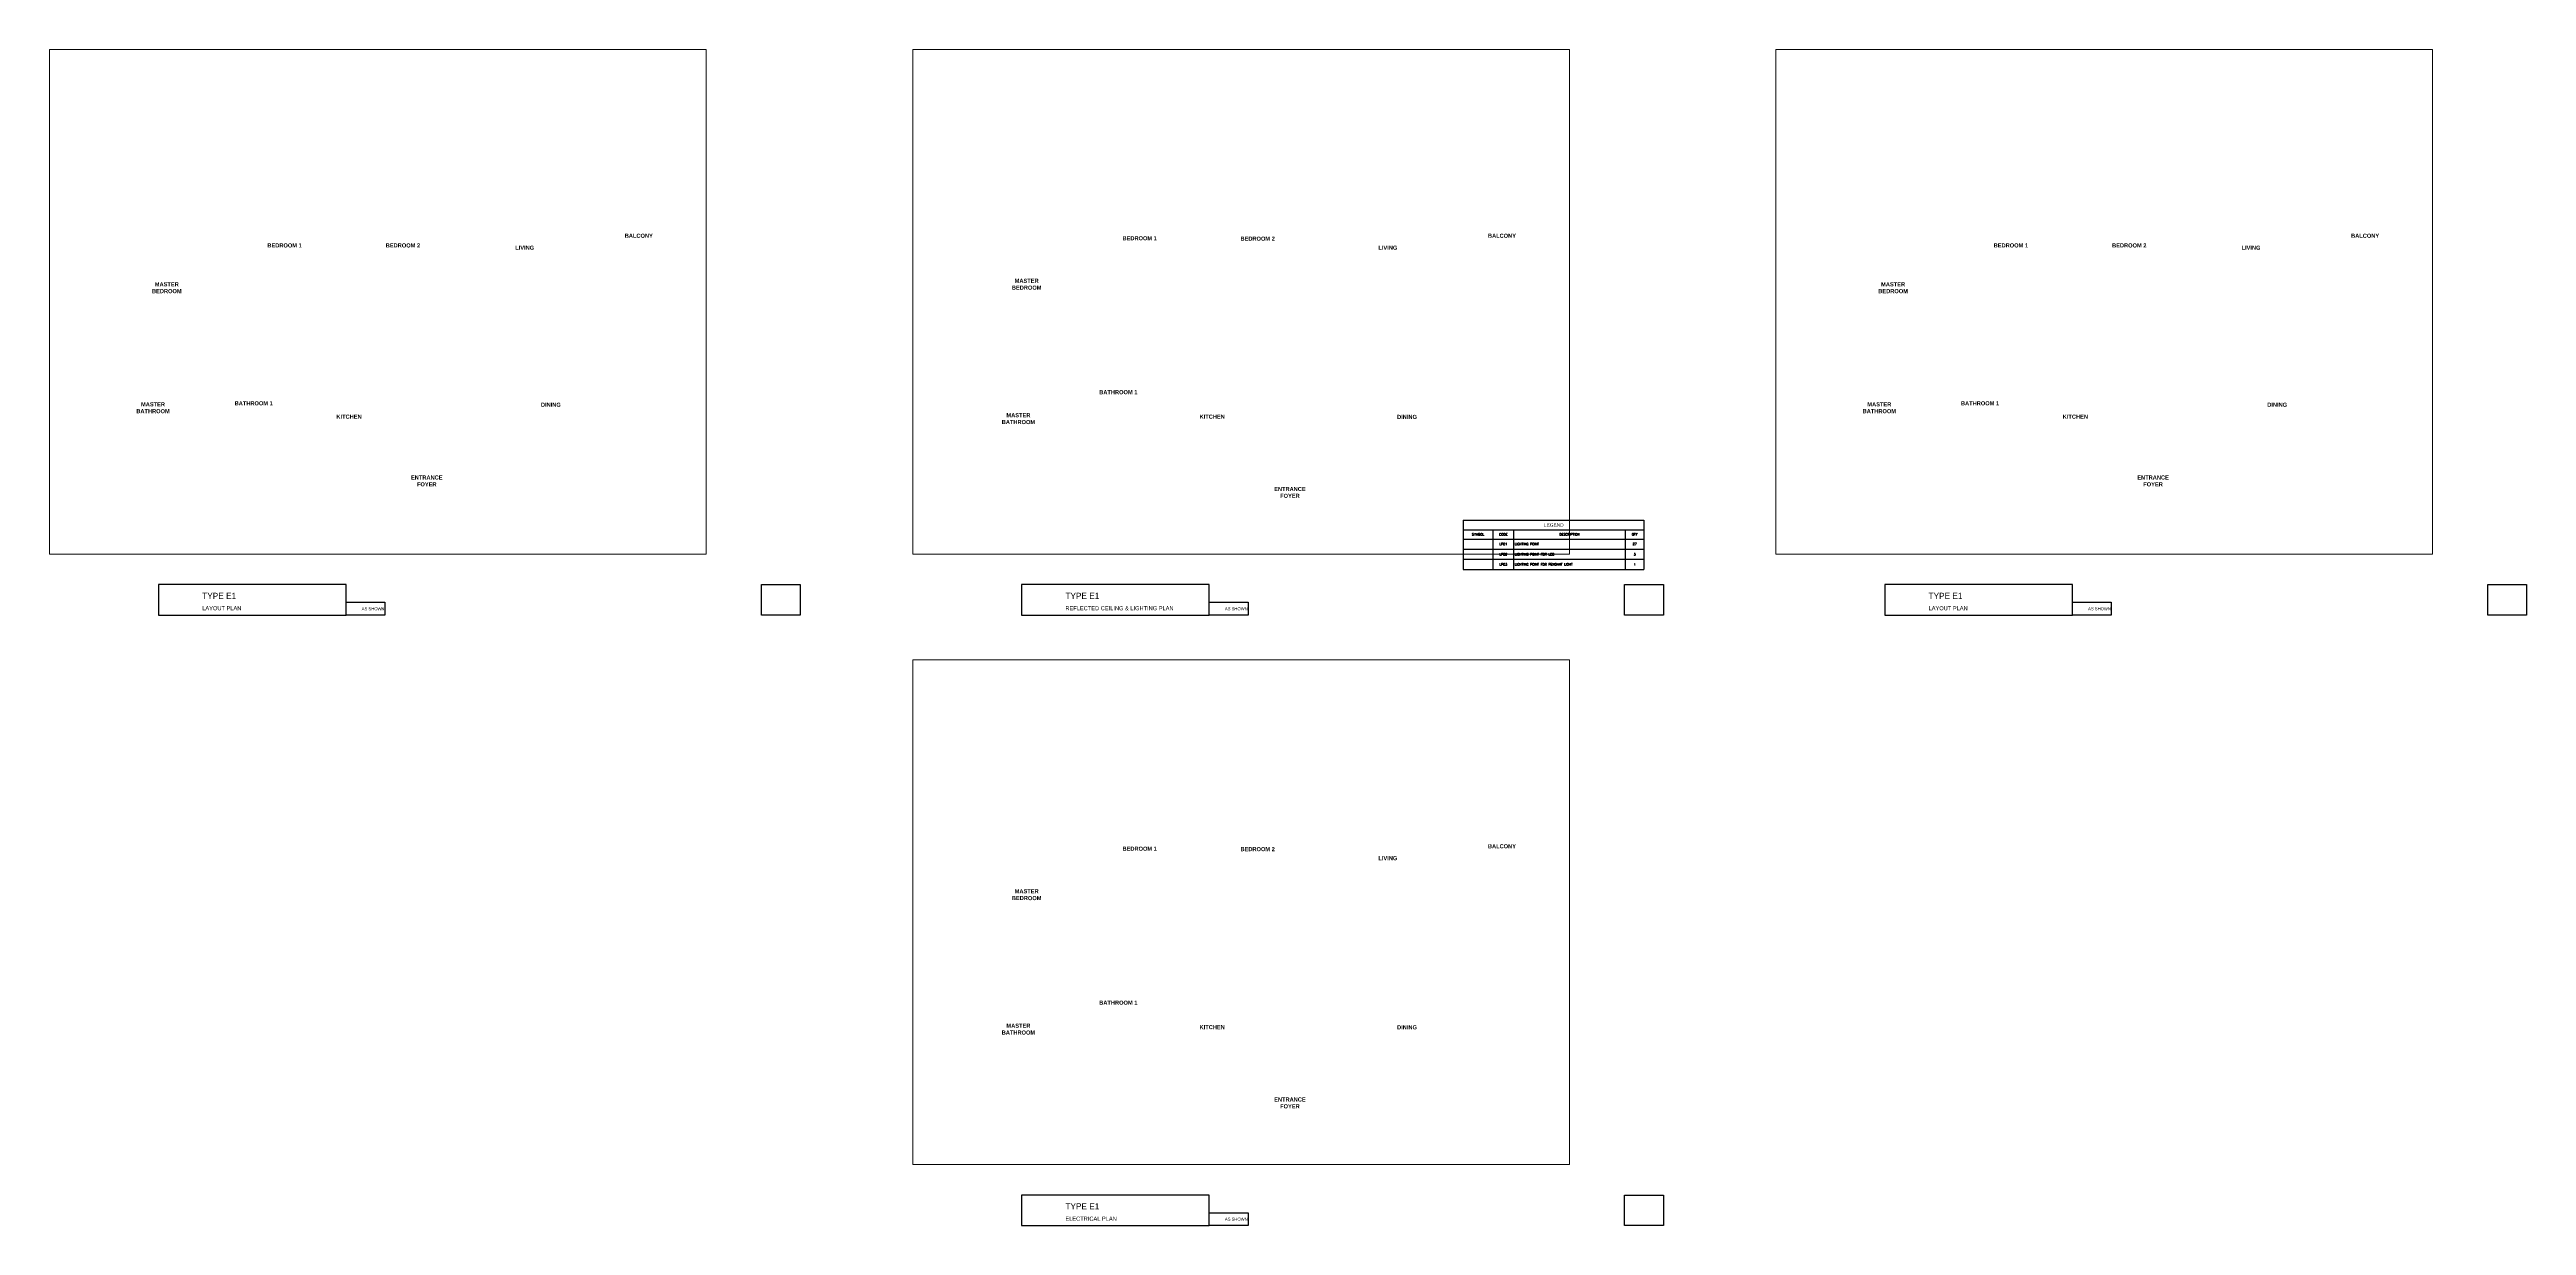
# Paper-space layout 'E1' of a CAD drawing. Header units: millimetres. Extents: x 49 to 1254, y -295 to 277.
import ezdxf
from ezdxf.enums import TextEntityAlignment as Align

# ---------------------------------------------------------------- set-up
doc = ezdxf.new("R2010")
doc.units = ezdxf.units.MM
for name, color, linetype in [('A-LOC', 4, 'Continuous'), ('A-TITLE', 7, 'Continuous'), ('A000d100', 1, 'Continuous'), ('A060g', 1, 'Continuous'), ('ID_DRWG-TITLE', 7, 'Continuous'), ('L-N-LTG', 10, 'Continuous'), ('S-TXT', 2, 'Continuous')]:
    doc.layers.add(name, color=color, linetype=linetype)
doc.layers.add('A-TEXT', color=4, linetype='Continuous', lineweight=0)
doc.layers.get('L-N-LTG').off()
doc.styles.add('GAR', font='GOTHIC.TTF', dxfattribs={"width": 0.8})
doc.styles.add('Garamond', font='GARA.TTF')
doc.styles.add('ROMANS', font='romans.shx')
doc.styles.get("Standard").update_dxf_attribs({"font": 'arial.ttf'})
doc.styles.add('Trebuchet MS', font='trebuc.ttf')

# ---------------------------------------------------------------- blocks, each defined once
blk = doc.blocks.new('TITLEBLOCK')
for points in [[(103.2, 3.5), (194.5, 3.5), (194.5, 18.3), (103.2, 18.3)], [(396.6, 18.3), (415.5, 18.3), (415.5, 3.5), (396.6, 3.5)], [(194.5, 9.7), (213.4, 9.7), (213.4, 3.5), (194.5, 3.5)]]:
    blk.add_lwpolyline(points, close=True)
at = {"layer": 'ID_DRWG-TITLE', "style": 'GAR'}
for tag, p, height in [('LVL', (124.5, 11.3), 3), ('AREA', (135, 11.3), 3), ('DWGNAME', (124.5, 5.8), 2), ('SCALE', (202.1, 5.8), 1.5), ('DWGNO', (397.9, 9.1), 2.5)]:
    blk.add_attdef(tag, p, '', height=height, dxfattribs=at)
blk = doc.blocks.new('*T289')
at = {"layer": 'S-TXT', "color": 0, "linetype": 'ByBlock', "lineweight": -2, "transparency": 16777216}
for p, q in [((0, 0), (87.9, 0)), ((0, 0), (0, -23.9)), ((87.9, 0), (87.9, -23.9)), ((0, -4.6), (87.9, -4.6)), ((0, -9.2), (87.9, -9.2)), ((14.4, -4.6), (14.4, -23.9)), ((24.5, -4.6), (24.5, -23.9)), ((78.8, -4.6), (78.8, -23.9)), ((0, -14.1), (87.9, -14.1)), ((0, -19), (87.9, -19)), ((0, -23.9), (87.9, -23.9))]:
    blk.add_line(p, q, dxfattribs=at)
at = {"layer": 'S-TXT', "color": 0, "transparency": 16777216}
for s, insert, char_height, width, attachment_point, style in [('SYMBOL', (7.2, -6.9), 1.15, 13.217, 5, 'ROMANS'), ('CODE', (19.5, -6.9), 1.15, 9.036, 5, 'ROMANS'), ('LP01', (19.5, -11.6), 1.15, 9.036, 5, 'ROMANS'), ('LIGHTING POINT', (25.1, -11.6), 1.145, 53.086, 4, 'ROMANS'), ('{\\C3;LEGEND}', (44, -2.3), 1.591, 86.793, 5, 'Garamond'), ('DESCRIPTION', (51.7, -6.9), 1.145, 53.086, 5, 'ROMANS'), ('QTY', (83.4, -6.9), 1.15, 8.018, 5, 'ROMANS'), ('27', (83.4, -11.6), 1.15, 8.018, 5, 'ROMANS'), ('LP02', (19.5, -16.6), 1.15, 9.036, 5, 'ROMANS'), ('LP03', (19.5, -21.5), 1.15, 9.036, 5, 'ROMANS'), ('LIGHTING POINT FOR LED', (25.1, -16.6), 1.145, 53.086, 4, 'ROMANS'), ('LIGHTING POINT FOR PENDANT LIGHT', (25.1, -21.5), 1.145, 53.086, 4, 'ROMANS'), ('3', (83.4, -16.6), 1.15, 8.018, 5, 'ROMANS'), ('1', (83.4, -21.5), 1, 8.018, 5, 'ROMANS')]:
    blk.add_mtext(s, dxfattribs=dict(at, insert=insert, char_height=char_height, width=width, attachment_point=attachment_point, style=style))
blk = doc.blocks.new('LP01')
at = {"color": 145}
for p, q in [((-1.75, 0), (1.75, 0)), ((0, -1.75), (0, 1.75))]:
    blk.add_line(p, q, dxfattribs=at)
blk.add_circle((0, 0), 1.25)
at = {"layer": 'Defpoints'}
for p in [(-1.25, 0), (0, 1.25), (0, 0), (1.25, 0), (0, -1.25)]:
    blk.add_point(p, dxfattribs=at)
at = {"color": 2, "style": 'Trebuchet MS', "width": 0.5}
blk.add_attdef('Power', text='', height=1.5, dxfattribs=at).set_placement((1.75, 0), align=Align.BOTTOM_LEFT)
at = {"layer": 'A-LOC', "style": 'ROMANS', "width": 0.75, "flags": 9}
for tag, p in [('Wattage', (0, -3)), ('Source', (0, -1.25))]:
    blk.add_attdef(tag, text='', height=1.5, dxfattribs=at).set_placement(p, align=Align.TOP_CENTER)
blk = doc.blocks.new('LP02')
for p, q in [((-1.75, 0), (-1.25, 0)), ((0, 1.25), (0, 1.75)), ((1.25, 0), (1.75, 0)), ((0, -1.75), (0, -1.25))]:
    blk.add_line(p, q)
blk.add_circle((0, 0), 1.25)
at = {"layer": 'Defpoints'}
for p in [(-1.25, 0), (0, 1.25), (0, 0), (0, 0), (1.25, 0), (0, -1.25)]:
    blk.add_point(p, dxfattribs=at)
at = {"color": 2, "style": 'Trebuchet MS', "width": 0.5}
blk.add_attdef('Power', text='', height=1.5, dxfattribs=at).set_placement((1.75, 0), align=Align.BOTTOM_LEFT)
at = {"layer": 'A-LOC', "style": 'ROMANS', "width": 0.75, "flags": 9}
for tag, p in [('Wattage', (0, -3)), ('Source', (0, -1.25))]:
    blk.add_attdef(tag, text='', height=1.5, dxfattribs=at).set_placement(p, align=Align.TOP_CENTER)
blk = doc.blocks.new('LP03')
h = blk.add_hatch(color=145)
h.dxf.hatch_style = 1
h.paths.add_polyline_path([(0, -1.25), (0, 0), (-1.25, 0, 0.4142136)])
h = blk.add_hatch(color=145)
h.dxf.hatch_style = 1
h.paths.add_polyline_path([(0, 0), (1.25, 0, 0.4142136), (0, 1.25)])
at = {"color": 145}
for p, q in [((-1.75, 0), (1.75, 0)), ((0, -1.75), (0, 1.75))]:
    blk.add_line(p, q, dxfattribs=at)
at = {"color": 0}
blk.add_circle((0, 0), 1.25, dxfattribs=at)
at = {"layer": 'Defpoints'}
for p in [(-1.25, 0), (0, 1.25), (0, 0), (1.25, 0), (0, -1.25)]:
    blk.add_point(p, dxfattribs=at)
at = {"color": 2, "style": 'Trebuchet MS', "width": 0.5}
blk.add_attdef('Power', text='', height=1.5, dxfattribs=at).set_placement((1.75, 0), align=Align.BOTTOM_LEFT)
at = {"layer": 'A-LOC', "style": 'ROMANS', "width": 0.75, "flags": 9}
for tag, p in [('Wattage', (0, -3)), ('Source', (0, -1.25))]:
    blk.add_attdef(tag, text='', height=1.5, dxfattribs=at).set_placement(p, align=Align.TOP_CENTER)

psp = doc.layouts.new('E1')

# ---------------------------------------------------------------- block references
psp.add_blockref('*T289', (736.9, 48.4))
at = {"layer": 'A-TITLE'}
ref = psp.add_blockref('TITLEBLOCK', (-1.2, -1.2), dxfattribs=at)
ref.add_attrib('LVL', 'TYPE E1', (123.3, 10.1), dxfattribs={"layer": 'A060g', "color": 2, "height": 3, "style": 'GAR'})
ref.add_attrib('DWGNAME', 'LAYOUT PLAN', (123.3, 4.6), dxfattribs={"layer": 'A060g', "color": 2, "height": 2, "style": 'GAR'})
ref.add_attrib('SCALE', 'AS SHOWN', (200.9, 4.6), dxfattribs={"layer": 'A000d100', "color": 2, "height": 1.5, "style": 'GAR', "width": 0.983398})
ref = psp.add_blockref('TITLEBLOCK', (418.8, -1.2), dxfattribs=at)
ref.add_attrib('LVL', 'TYPE E1', (543.3, 10.1), dxfattribs={"layer": 'A060g', "color": 2, "height": 3, "style": 'GAR'})
ref.add_attrib('DWGNAME', 'REFLECTED CEILING & LIGHTING PLAN', (543.3, 4.6), dxfattribs={"layer": 'A060g', "color": 2, "height": 2, "style": 'GAR'})
ref.add_attrib('SCALE', 'AS SHOWN', (620.9, 4.6), dxfattribs={"layer": 'A000d100', "color": 2, "height": 1.5, "style": 'GAR', "width": 0.983398})
ref = psp.add_blockref('TITLEBLOCK', (838.8, -1.2), dxfattribs=at)
ref.add_attrib('LVL', 'TYPE E1', (963.3, 10.1), dxfattribs={"layer": 'A060g', "color": 2, "height": 3, "style": 'GAR'})
ref.add_attrib('DWGNAME', 'LAYOUT PLAN', (963.3, 4.6), dxfattribs={"layer": 'A060g', "color": 2, "height": 2, "style": 'GAR'})
ref.add_attrib('SCALE', 'AS SHOWN', (1040.9, 4.6), dxfattribs={"layer": 'A000d100', "color": 2, "height": 1.5, "style": 'GAR', "width": 0.983398})
ref = psp.add_blockref('TITLEBLOCK', (418.8, -298.2), dxfattribs=at)
ref.add_attrib('LVL', 'TYPE E1', (543.3, -286.9), dxfattribs={"layer": 'A060g', "color": 2, "height": 3, "style": 'GAR'})
ref.add_attrib('DWGNAME', 'ELECTRICAL PLAN', (543.3, -292.4), dxfattribs={"layer": 'A060g', "color": 2, "height": 2, "style": 'GAR'})
ref.add_attrib('SCALE', 'AS SHOWN', (620.9, -292.4), dxfattribs={"layer": 'A000d100', "color": 2, "height": 1.5, "style": 'GAR', "width": 0.983398})
at = {"layer": 'L-N-LTG', "xscale": 0.5727066250240829, "yscale": 0.5727066250240829, "zscale": 0.5727066250240829}
for name, p in [('LP01', (744, 36.5)), ('LP02', (744, 31.8)), ('LP03', (744, 26.9))]:
    psp.add_blockref(name, p, dxfattribs=at)

# ---------------------------------------------------------------- texts
at = {"layer": 'A-TEXT', "ltscale": 0.1, "char_height": 2, "attachment_point": 1}
for s, insert in [('\\pxqc;{\\f@MS UI Gothic|b1|i0|c0|p50;BEDROOM 1}', (150.3, 183.1)), ('\\pxqc;{\\f@MS UI Gothic|b1|i0|c0|p50;BEDROOM 2}', (207.9, 183.1)), ('{\\f@MS UI Gothic|b1|i0|c0|p50;LIVING}', (275.6, 182)), ('{\\f@MS UI Gothic|b1|i0|c0|p50;BALCONY}', (328.9, 187.8)), ('\\pxqc;{\\f@MS UI Gothic|b1|i0|c0|p50;BEDROOM 1}', (566.4, 186.6)), ('\\pxqc;{\\f@MS UI Gothic|b1|i0|c0|p50;BEDROOM 2}', (623.8, 186.4)), ('{\\f@MS UI Gothic|b1|i0|c0|p50;LIVING}', (695.6, 182)), ('{\\f@MS UI Gothic|b1|i0|c0|p50;BALCONY}', (748.9, 187.8)), ('\\pxqc;{\\f@MS UI Gothic|b1|i0|c0|p50;BEDROOM 1}', (990.3, 183.1)), ('\\pxqc;{\\f@MS UI Gothic|b1|i0|c0|p50;BEDROOM 2}', (1047.9, 183.1)), ('{\\f@MS UI Gothic|b1|i0|c0|p50;LIVING}', (1115.6, 182)), ('{\\f@MS UI Gothic|b1|i0|c0|p50;BALCONY}', (1168.9, 187.8)), ('\\pxqc;{\\f@MS UI Gothic|b1|i0|c0|p50;MASTER\\PBEDROOM }', (93, 164.2)), ('\\pxqc;{\\f@MS UI Gothic|b1|i0|c0|p50;MASTER\\PBEDROOM }', (511.4, 165.9)), ('\\pxqc;{\\f@MS UI Gothic|b1|i0|c0|p50;MASTER\\PBEDROOM }', (933, 164.2)), ('\\pxqc;{\\f@MS UI Gothic|b1|i0|c0|p50;BATHROOM 1}', (556, 111.7)), ('\\pxqc;{\\f@MS UI Gothic|b1|i0|c0|p50;MASTER BATHROOM }', (86.3, 105.8)), ('\\pxqc;{\\f@MS UI Gothic|b1|i0|c0|p50;BATHROOM 1}', (135.3, 106.3)), ('{\\f@MS UI Gothic|b1|i0|c0|p50;KITCHEN}', (188.6, 99.8)), ('{\\f@MS UI Gothic|b1|i0|c0|p50;DINING}', (288.1, 105.6)), ('\\pxqc;{\\f@MS UI Gothic|b1|i0|c0|p50;MASTER BATHROOM }', (507.4, 100.5)), ('{\\f@MS UI Gothic|b1|i0|c0|p50;KITCHEN}', (608.6, 99.8)), ('{\\f@MS UI Gothic|b1|i0|c0|p50;DINING}', (704.7, 99.7)), ('\\pxqc;{\\f@MS UI Gothic|b1|i0|c0|p50;MASTER BATHROOM }', (926.3, 105.8)), ('\\pxqc;{\\f@MS UI Gothic|b1|i0|c0|p50;BATHROOM 1}', (975.3, 106.3)), ('{\\f@MS UI Gothic|b1|i0|c0|p50;KITCHEN}', (1028.6, 99.8)), ('{\\f@MS UI Gothic|b1|i0|c0|p50;DINING}', (1128.1, 105.6)), ('\\pxqc;{\\f@MS UI Gothic|b1|i0|c0|p50;ENTRANCE\\PFOYER}', (219.5, 70.2)), ('\\pxqc;{\\f@MS UI Gothic|b1|i0|c0|p50;ENTRANCE\\PFOYER}', (639.5, 64.6)), ('\\pxqc;{\\f@MS UI Gothic|b1|i0|c0|p50;ENTRANCE\\PFOYER}', (1059.5, 70.2)), ('\\pxqc;{\\f@MS UI Gothic|b1|i0|c0|p50;BEDROOM 1}', (566.4, -110.4)), ('\\pxqc;{\\f@MS UI Gothic|b1|i0|c0|p50;BEDROOM 2}', (623.8, -110.6)), ('{\\f@MS UI Gothic|b1|i0|c0|p50;LIVING}', (695.6, -115)), ('{\\f@MS UI Gothic|b1|i0|c0|p50;BALCONY}', (748.9, -109.2)), ('\\pxqc;{\\f@MS UI Gothic|b1|i0|c0|p50;MASTER\\PBEDROOM }', (511.4, -131.1)), ('\\pxqc;{\\f@MS UI Gothic|b1|i0|c0|p50;BATHROOM 1}', (556, -185.3)), ('\\pxqc;{\\f@MS UI Gothic|b1|i0|c0|p50;MASTER BATHROOM }', (507.4, -196.5)), ('{\\f@MS UI Gothic|b1|i0|c0|p50;KITCHEN}', (608.6, -197.2)), ('{\\f@MS UI Gothic|b1|i0|c0|p50;DINING}', (704.7, -197.3)), ('\\pxqc;{\\f@MS UI Gothic|b1|i0|c0|p50;ENTRANCE\\PFOYER}', (639.5, -232.4))]:
    psp.add_mtext_dynamic_manual_height_columns(s, width=26.102, gutter_width=75, heights=[0], dxfattribs=dict(at, insert=insert))

# ---------------------------------------------------------------- viewports
at = {"layer": 'Defpoints'}
vp = psp.add_viewport(center=(208.8, 154.7), size=(319.5, 245.503), view_center_point=(154065.4, 20147.4), view_height=12275.157, dxfattribs=at)
vp.frozen_layers = ['L-N-LTG']
psp.add_viewport(center=(628.8, 154.7), size=(319.5, 245.503), view_center_point=(154065.4, 20147.4), view_height=12275.157, status=4, dxfattribs=at)
for center, status in [((1048.8, 154.7), 3), ((628.8, -142.3), 5)]:
    vp = psp.add_viewport(center=center, size=(319.5, 245.503), view_center_point=(154065.4, 20147.4), view_height=12275.157, status=status, dxfattribs=at)
    vp.frozen_layers = ['L-N-LTG']

doc.saveas('drawing.dxf')
